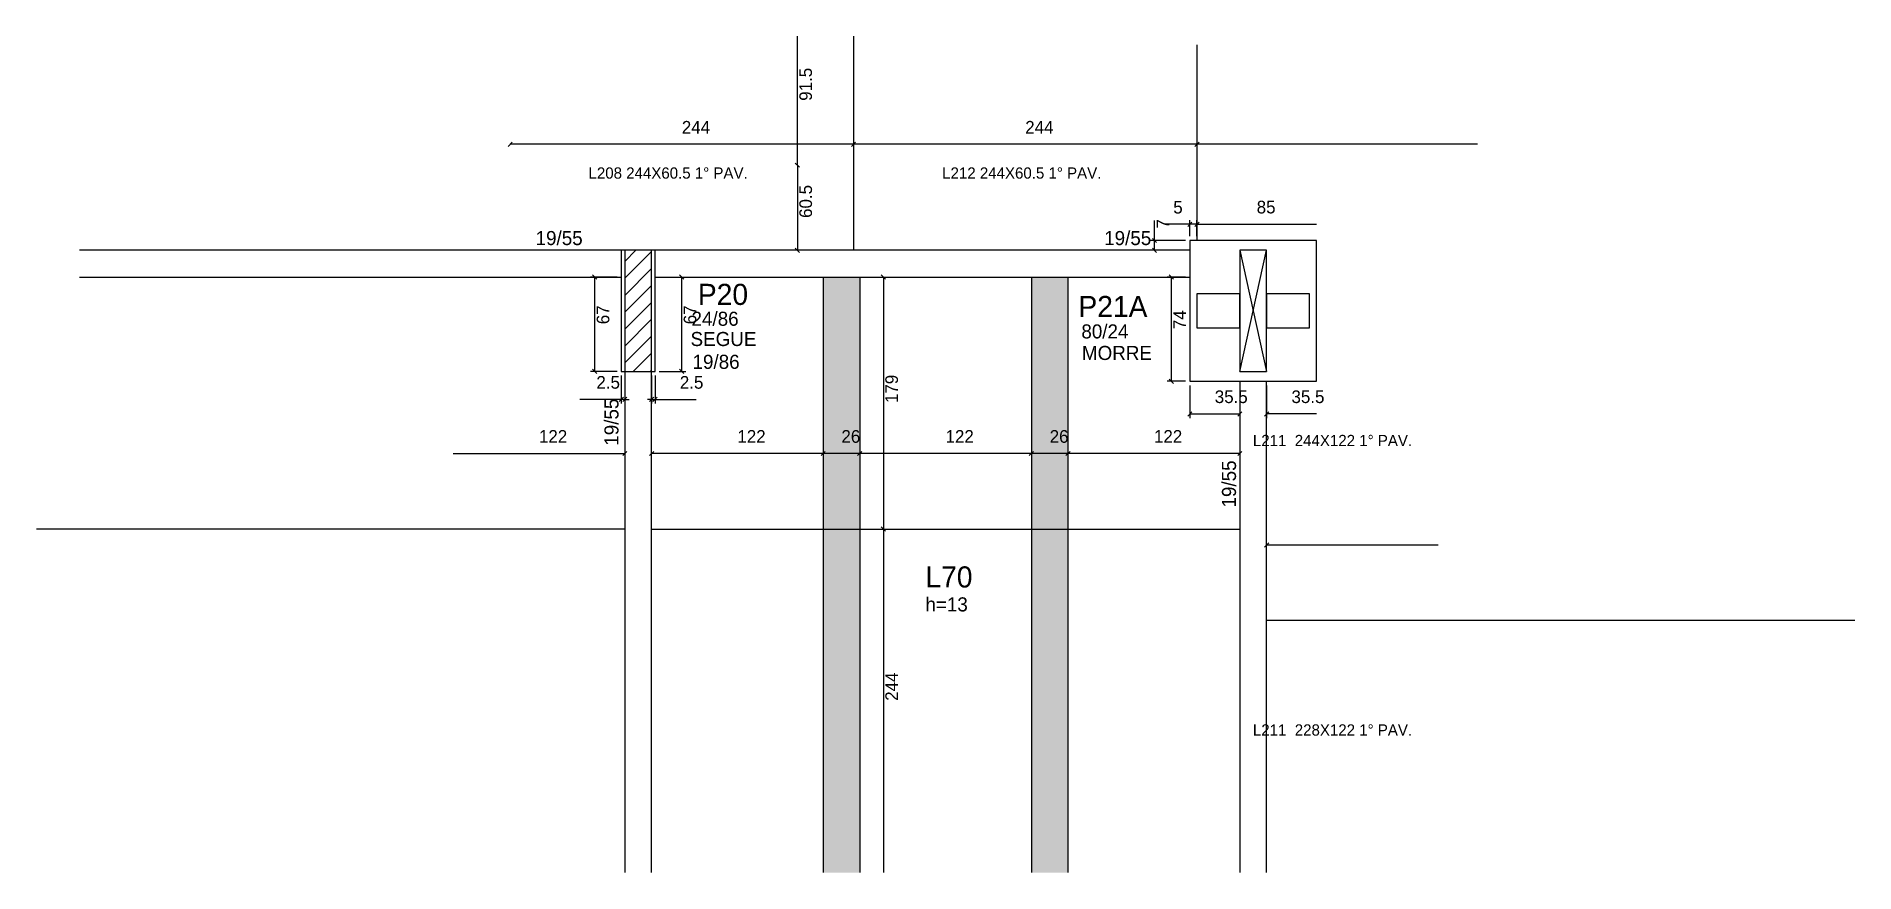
# Model space of a CAD drawing. Header units: metres. Extents: x 4264 to 5556, y 2084 to 2678.
import ezdxf

# ---------------------------------------------------------------- set-up
doc = ezdxf.new("R2010")
doc.units = ezdxf.units.M
for name, color, linetype in [('1', 7, 'Continuous'), ('3', 7, 'Continuous'), ('4', 7, 'Continuous'), ('7', 7, 'Continuous'), ('AUX00', 7, 'Continuous'), ('Hachura', 7, 'Continuous'), ('Painéis', 7, 'Continuous')]:
    doc.layers.add(name, color=color, linetype=linetype)

msp = doc.modelspace()

# ---------------------------------------------------------------- hatches: boundary and pattern name
at = {"layer": 'Hachura'}
h = msp.add_hatch(color=7, dxfattribs=at)
h.dxf.hatch_style = 1
h.paths.add_polyline_path([(4849.1, 2084.2), (4823.1, 2084.2), (4823.1, 2507.2), (4849.1, 2507.2), (4849.1, 2084.2)])
h = msp.add_hatch(color=7, dxfattribs=at)
h.dxf.hatch_style = 1
h.paths.add_polyline_path([(4997.1, 2084.2), (4971.1, 2084.2), (4971.1, 2507.2), (4997.1, 2507.2), (4997.1, 2084.2)])

# ---------------------------------------------------------------- linework, layer by layer
at = {"color": 0, "lineweight": 25}
for p, q in [((4602.2, 2603), (4599.2, 2600)), ((4599.2, 2600), (4602.2, 2603)), ((4846.2, 2603), (4843.2, 2600)), ((4843.2, 2600), (4846.2, 2603)), ((5090.2, 2603), (5087.2, 2600)), ((5087.2, 2600), (5090.2, 2603)), ((5082.2, 2543.2), (5085.2, 2546.2)), ((5090.2, 2546.2), (5087.2, 2543.2)), ((5090.2, 2546.2), (5087.2, 2543.2)), ((5060.1, 2531.7), (5057.1, 2534.7)), ((5057.1, 2527.7), (5060.1, 2524.7)), ((4662.3, 2505.7), (4659.3, 2508.7)), ((4724.1, 2505.7), (4721.1, 2508.7)), ((4659.3, 2441.7), (4662.3, 2438.7)), ((4721.1, 2441.7), (4724.1, 2438.7)), ((4678.2, 2418.8), (4681.2, 2421.8)), ((4683.7, 2421.8), (4680.7, 2418.8)), ((4699.7, 2418.8), (4702.7, 2421.8)), ((4705.2, 2421.8), (4702.2, 2418.8))]:
    msp.add_line(p, q, dxfattribs=at)
at = {"color": 4, "lineweight": 25}
for p, q in [((4844.7, 2601.5), (4600.7, 2601.5)), ((5088.7, 2601.5), (4844.7, 2601.5)), ((5288.2, 2601.5), (5088.7, 2601.5)), ((5058.6, 2533.2), (5058.6, 2547.3)), ((5083.7, 2536.2), (5083.7, 2547.7)), ((5088.7, 2536.2), (5088.7, 2547.7)), ((5088.7, 2536.2), (5088.7, 2547.7)), ((5080.7, 2533.2), (5055.6, 2533.2)), ((5058.6, 2526.2), (5058.6, 2533.2)), ((5083.7, 2544.7), (5066.2, 2544.7)), ((5088.7, 2544.7), (5083.7, 2544.7)), ((5088.7, 2544.7), (5173.7, 2544.7)), ((5088.7, 2544.7), (5091.7, 2544.7)), ((5080.7, 2526.2), (5055.6, 2526.2)), ((4676.7, 2507.2), (4657.8, 2507.2)), ((4660.8, 2440.2), (4660.8, 2507.2)), ((4706.7, 2507.2), (4725.6, 2507.2)), ((4722.6, 2440.2), (4722.6, 2507.2)), ((4676.7, 2440.2), (4657.8, 2440.2)), ((4679.7, 2437.2), (4679.7, 2417.3)), ((4682.2, 2437.2), (4682.2, 2417.3)), ((4701.2, 2437.2), (4701.2, 2417.3)), ((4703.7, 2437.2), (4703.7, 2417.3)), ((4706.7, 2440.2), (4725.6, 2440.2)), ((4679.7, 2420.3), (4650.3, 2420.3)), ((4682.2, 2420.3), (4679.7, 2420.3)), ((4682.2, 2420.3), (4685.2, 2420.3)), ((4701.2, 2420.3), (4698.2, 2420.3)), ((4701.2, 2420.3), (4703.7, 2420.3)), ((4703.7, 2420.3), (4733, 2420.3))]:
    msp.add_line(p, q, dxfattribs=at)
at = {"layer": '1', "color": 1, "lineweight": 25}
for p, q in [((5119.2, 2440.2), (5138.2, 2526.2)), ((5119.2, 2526.2), (5138.2, 2440.2))]:
    msp.add_line(p, q, dxfattribs=at)
at = {"layer": '3', "color": 3, "lineweight": 25}
for p, q in [((4682.2, 2518.3), (4690, 2526.2)), ((4682.2, 2506.3), (4701.2, 2525.3)), ((4682.2, 2494.2), (4701.2, 2513.2)), ((4682.2, 2482.2), (4701.2, 2501.2)), ((4682.2, 2470.2), (4701.2, 2489.2)), ((4682.2, 2458.2), (4701.2, 2477.2)), ((4682.2, 2446.2), (4701.2, 2465.2)), ((4688.2, 2440.2), (4701.2, 2453.1)), ((4700.2, 2440.2), (4701.2, 2441.1))]:
    msp.add_line(p, q, dxfattribs=at)
for points in [[(5083.7, 2433.2), (5173.7, 2433.2), (5173.7, 2533.2), (5083.7, 2533.2), (5083.7, 2433.2)], [(4679.7, 2526.2), (4294.7, 2526.2)], [(5083.7, 2526.2), (4703.7, 2526.2)], [(4294.7, 2507.2), (4679.7, 2507.2)], [(4703.7, 2507.2), (5083.7, 2507.2)], [(4682.2, 2440.2), (4682.2, 2084.2)], [(4701.2, 2084.2), (4701.2, 2440.2)], [(5119.2, 2433.2), (5119.2, 2084.2)], [(5138.2, 2084.2), (5138.2, 2433.2)]]:
    msp.add_lwpolyline(points, dxfattribs=at)
at = {"layer": '7', "color": 7, "lineweight": 25}
for points in [[(4679.7, 2440.2), (4703.7, 2440.2), (4703.7, 2526.2), (4679.7, 2526.2), (4679.7, 2440.2)], [(4682.2, 2440.2), (4701.2, 2440.2), (4701.2, 2526.2), (4682.2, 2526.2), (4682.2, 2440.2)], [(5119.2, 2440.2), (5138.2, 2440.2), (5138.2, 2526.2), (5119.2, 2526.2), (5119.2, 2440.2)], [(5119.2, 2495.2), (5088.7, 2495.2), (5088.7, 2471.2), (5119.2, 2471.2), (5119.2, 2495.2)], [(5168.7, 2495.2), (5138.2, 2495.2), (5138.2, 2471.2), (5168.7, 2471.2), (5168.7, 2495.2)]]:
    msp.add_lwpolyline(points, dxfattribs=at)
at = {"layer": 'Painéis', "color": 4, "lineweight": 25}
for p, q in [((4804.8, 2586.7), (4804.8, 2678.2)), ((4804.8, 2586.7), (4804.8, 2526.2)), ((4865.9, 2507.2), (4865.9, 2328.2)), ((5080.7, 2507.2), (5067.6, 2507.2)), ((5070.6, 2433.2), (5070.6, 2507.2)), ((5080.7, 2433.2), (5067.6, 2433.2)), ((5083.7, 2430.2), (5083.7, 2407)), ((5119.2, 2430.2), (5119.2, 2407)), ((5138.2, 2430.2), (5138.2, 2407)), ((5083.7, 2410), (5119.2, 2410)), ((5173.7, 2410), (5138.2, 2410)), ((4560.2, 2381.9), (4682.2, 2381.9)), ((4823.1, 2381.9), (4701.2, 2381.9)), ((4849.1, 2381.9), (4823.1, 2381.9)), ((4971.1, 2381.9), (4849.1, 2381.9)), ((4997.1, 2381.9), (4971.1, 2381.9)), ((5119.2, 2381.9), (4997.1, 2381.9)), ((4865.9, 2328.2), (4865.9, 2084.2)), ((5138.2, 2316.9), (5260.2, 2316.9))]:
    msp.add_line(p, q, dxfattribs=at)
at = {"layer": 'Painéis', "color": 200, "lineweight": 25}
for p, q in [((4844.7, 2678.2), (4844.7, 2526.2)), ((5088.7, 2672.2), (5088.7, 2533.2)), ((4823.1, 2507.2), (4823.1, 2084.2)), ((4849.1, 2507.2), (4849.1, 2084.2)), ((4971.1, 2507.2), (4971.1, 2084.2)), ((4997.1, 2507.2), (4997.1, 2084.2)), ((4682.1, 2328.2), (4264.1, 2328.2)), ((4701.2, 2328.2), (5119.2, 2328.2)), ((5556.1, 2263.2), (5138.1, 2263.2))]:
    msp.add_line(p, q, dxfattribs=at)
at = {"layer": 'Painéis', "color": 0, "lineweight": 25}
for p, q in [((4803.3, 2588.2), (4806.3, 2585.2)), ((4806.3, 2585.2), (4803.3, 2588.2)), ((4803.3, 2527.7), (4806.3, 2524.7)), ((4867.4, 2505.7), (4864.4, 2508.7)), ((5072.1, 2505.7), (5069.1, 2508.7)), ((5069.1, 2434.7), (5072.1, 2431.7)), ((5085.2, 2411.5), (5082.2, 2408.5)), ((5117.7, 2408.5), (5120.7, 2411.5)), ((5139.7, 2411.5), (5136.7, 2408.5)), ((4680.7, 2380.4), (4683.7, 2383.4)), ((4702.7, 2383.4), (4699.7, 2380.4)), ((4824.6, 2383.4), (4821.6, 2380.4)), ((4821.6, 2380.4), (4824.6, 2383.4)), ((4850.6, 2383.4), (4847.6, 2380.4)), ((4847.6, 2380.4), (4850.6, 2383.4)), ((4972.6, 2383.4), (4969.6, 2380.4)), ((4969.6, 2380.4), (4972.6, 2383.4)), ((4998.6, 2383.4), (4995.6, 2380.4)), ((4995.6, 2380.4), (4998.6, 2383.4)), ((5117.7, 2380.4), (5120.7, 2383.4)), ((4864.4, 2329.7), (4867.4, 2326.7)), ((4867.4, 2326.7), (4864.4, 2329.7)), ((5139.7, 2318.4), (5136.7, 2315.4))]:
    msp.add_line(p, q, dxfattribs=at)

# ---------------------------------------------------------------- texts
at = {"color": 240, "lineweight": 25}
for s, p in [('244', (4722.7, 2609.1)), ('244', (4966.7, 2609.1)), ('5', (5071.9, 2552.3)), ('85', (5131.2, 2552.4)), ('2.5', (4662, 2427.9)), ('2.5', (4721.3, 2427.9))]:
    msp.add_text(s, height=9, dxfattribs=at).set_placement(p)
for s, p in [('7', (5069, 2541.7)), ('67', (4671.2, 2473.7)), ('67', (4733, 2473.7))]:
    msp.add_text(s, height=9, rotation=90, dxfattribs=at).set_placement(p)
at = {"layer": '3', "color": 3, "lineweight": 25}
for s, p in [('19/55', (4618.8, 2529.9)), ('19/55', (5022.8, 2529.9)), ('24/86', (4729.6, 2472.6)), ('SEGUE', (4728.9, 2458.2)), ('80/24', (5006.6, 2463.6)), ('MORRE', (5007, 2448.3)), ('19/86', (4730.3, 2442)), ('h=13', (4895.8, 2269.7))]:
    msp.add_text(s, height=10, dxfattribs=at).set_placement(p)
for p in [(4677.7, 2387.4), (5116.5, 2343.5)]:
    msp.add_text('19/55', height=10, rotation=90, dxfattribs=at).set_placement(p)
at = {"layer": '4', "color": 4, "lineweight": 25}
for s, p in [('P20', (4734.1, 2487.4)), ('P21A', (5004.5, 2478.8)), ('L70', (4895.8, 2286.7))]:
    msp.add_text(s, height=15, dxfattribs=at).set_placement(p)
at = {"layer": 'AUX00', "color": 7, "lineweight": 25}
for s, p in [('L208^J244X60.5^J1° PAV.', (4656.4, 2577.1)), ('L212^J244X60.5^J1° PAV.', (4907.7, 2577.1)), ('L211 ^J244X122^J1° PAV.', (5128.5, 2387.1)), ('L211 ^J228X122^J1° PAV.', (5128.5, 2181.5))]:
    msp.add_text(s, height=8, dxfattribs=at).set_placement(p)
at = {"layer": 'Painéis', "color": 240, "lineweight": 25}
for s, p in [('91.5', (4815.2, 2632.4)), ('60.5', (4815.2, 2549.2)), ('74', (5081, 2470.2)), ('179', (4876.3, 2417.7)), ('244', (4876.3, 2206.2))]:
    msp.add_text(s, height=9, rotation=90, dxfattribs=at).set_placement(p)
for s, p in [('35.5', (5101.4, 2417.7)), ('35.5', (5155.9, 2417.7)), ('122', (4621.2, 2389.5)), ('122', (4762.2, 2389.5)), ('26', (4836.1, 2389.5)), ('122', (4910.1, 2389.5)), ('26', (4984.1, 2389.5)), ('122', (5058.2, 2389.5))]:
    msp.add_text(s, height=9, dxfattribs=at).set_placement(p)

doc.saveas('drawing.dxf')
